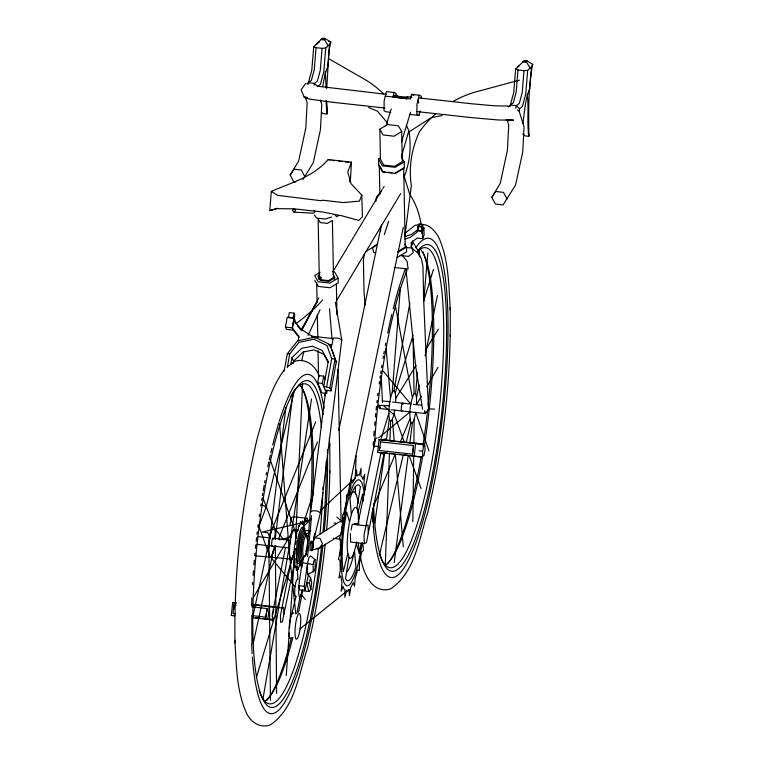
<?xml version="1.0" encoding="UTF-8"?>
<svg xmlns="http://www.w3.org/2000/svg" width="764" height="764" viewBox="0 0 764 764"><rect width="100%" height="100%" fill="white"/><g stroke="black" fill="none" stroke-linecap="round" stroke-linejoin="round"><path stroke-width="1.15" d="M326.018 100.752L326.925 114.027L323.105 113.607L321.558 112.222M326.123 87.764L325.283 71.826M396.124 95.653L396.153 93.409L394.062 92.434L386.403 91.585L384.168 100.714L384.025 110.828L386.116 111.802L390.805 112.327M412.846 521.592L413.706 456.079M413.878 442.977L414.193 419.149L415.702 412.388L428.929 450.913M421.279 98.432L421.308 96.188L419.207 95.213L411.557 94.364L410.44 98.928L385.285 96.149M326.715 88.357L329.017 50.796L330.764 41.982L324.595 38.353L322.427 38.21L320.995 39.575L323.764 39.881L325.197 38.515M329.389 437.81C330.716 468.58 329.236 499.408 326.658 530.082M355.308 477.72L356.11 455.946M385.285 565.054L389.439 453.253M389.926 440.169L390.624 421.145M420.553 224.635C428.652 223.499 434.009 230.117 438.106 236.105C448.544 258.261 448.649 283.444 450.158 307.424C451.381 375.382 444.037 443.54 428.451 509.703L427.878 512.205C419.044 538.515 415.435 572.179 390.557 588.939C371.17 594.64 362.327 570.679 360.331 555.762M295.888 534.294L302.573 383.719M319.342 41.991L313.708 46.709L311.779 70.288L308.379 82.961M313.708 46.709L316.048 47.664L314.291 69.572L311.368 80.459L306.937 83.925M328.768 41.332L330.764 41.982L329.58 44.388L325.731 48.036L322.064 48.333L320.297 70.24L317.385 81.118L314.396 83.381L314.042 85.138M325.731 48.036L323.812 71.615L320.412 84.288L317.518 86.475L314.396 83.381L308.379 82.713L308.026 84.479M519.482 65.379L515.633 69.027L513.714 92.606L510.314 105.279L508.872 106.368M515.633 69.027L517.982 69.982L516.216 91.9L513.303 102.777L508.146 106.855M527.131 60.843L525.689 62.199L522.929 61.894L524.362 60.537L526.53 60.671L532.699 64.31L531.515 66.707L527.666 70.355L523.999 70.651L522.232 92.559L519.31 103.446L516.33 105.699L515.795 108.345M527.666 70.355L525.747 93.934L522.347 106.607L519.453 108.794L519.033 110.875L524.056 126.824L522.719 152.036L515.538 185.069L503.084 204.914L495.425 204.064L491.777 197.36L500.229 183.379L507.401 150.346L508.748 125.134L507 119.537M522.71 133.853L525.04 135.925L528.86 136.345C528.64 112.403 528.039 87.984 532.699 64.31M351.45 162.149L347.735 172.081L351.115 183.723L361.802 195.154L362.442 216.699L358.765 220.433L342.253 215.887L322.503 211.972L294.111 208.83L276.96 208.667L269.787 210.597L271.306 191.382C291.285 182.72 313.402 176.723 328.167 159.581L351.45 162.149L350.542 178.404L349.616 181.708M301.799 567.49L303.556 556.717L305.123 555.304M307.586 563.345L307.109 570.46L307.873 574.499L314.281 570.956L315.236 566.984L315.045 559.62L310.585 555.915L309.028 557.319L307.586 563.345L304.234 586.313L305.017 590.457L299.555 589.846L298.772 585.711L302.124 562.743L313.068 564.52L313.259 571.883M286.261 675.548L289.203 633.022M289.527 628.294L294.522 556.24M294.684 553.881L294.847 551.512M295.916 536.156L295.162 529.777L293.615 529.681L253.447 597.333M392.218 392.706L400.403 287.484M421.327 396.258L416.561 404.528L416.523 397.672L415.616 393.651L417.469 372.345M423.657 301.35L427.888 252.827M326.925 114.027L327.288 108.459L326.581 100.934M329.58 44.388L327.775 66.478M531.515 66.707L529.71 88.796M234.844 615.832L231.301 615.44L232.695 602.624L236.114 602.844M235.293 613.779L232.944 613.511L233.88 604.897L233.851 609.233M267.18 608.555L265.805 617.15L267.18 608.555L251.929 606.874M252.531 617.78L267.868 619.48L269.262 606.664L273.951 606.969M295.744 544.025L296.107 540.654M325.178 544.063C321.701 578.319 316.009 612.346 308.007 645.828L307.434 648.33C298.59 674.641 294.99 708.304 270.103 725.065C260.486 728.302 251.576 722.658 247.049 714.264C236.611 692.098 236.506 666.924 234.997 642.944L234.978 640.308M417.583 456.452L422.186 456.977L377.636 452.422L379.03 439.606L417.44 443.368M380.224 441.878L413.525 445.536L412.589 454.16L379.278 450.493L380.653 441.907M380.071 447.293L379.278 450.493M406.2 442.518L410.879 422.893C408.807 413.228 410.039 402.561 414.069 393.546L413.104 338.748M414.212 456.461L415.606 443.645L423.581 444.161L416.027 443.254M310.833 542.44L310.977 541.218L312.123 541.218L313.125 542.421L312.982 543.634L314.835 533.396L313.125 542.421L320.402 512.749L341.766 339.97L335.329 302.152M275.25 538.725L292.918 393.279M375.898 201.39L376.442 196.883L381.542 191.134M268.422 549.507L285.889 407.346M325.454 392.486L310.681 512.014L312.762 510.705L317.623 511.078L320.402 512.749M331.022 347.515L331.309 345.147M404.777 236.859L411.347 185.518A87.344 76.677 -60.2 0 1 419.417 131.895A99.53 94.946 -27.1 0 1 435.318 114.103M394.205 562.476L408.1 456.089M409.8 443.091L412.426 422.998L414.193 419.149M374.752 523.617L384.598 453.1M386.403 440.169L389.353 419.016M311.521 398.923L290.339 540.282L262.892 699.28M362.89 544.379L363.435 550.376L361.592 552.372L359.452 562.982L359.338 570.651L357.781 569.724L355.241 577.937L354.486 586.36L353.379 582.607L350.743 587.449L349.434 595.605L348.928 589.493L347.63 590.973L346.512 590.371L344.812 597.286L344.965 589.541L343.857 588.948L343.065 586.351L341.174 591.183L341.966 582.741L340.801 575.875L338.958 578.033L340.286 569.925L340.009 560.193L338.423 559.439C340.104 552.448 341.709 544.617 339.646 537.627C342.53 530.665 343.208 522.71 342.463 515.232L344.306 513.236L346.445 502.636L346.56 494.967L348.117 495.893L350.657 487.68L351.411 479.257L352.519 483.001L355.155 478.159L356.463 470.003L356.969 476.115L358.268 474.645L359.386 475.237L361.086 468.332L360.933 476.067L362.041 476.669L362.833 479.257L364.724 474.434L363.931 482.867L365.096 489.743M341.766 339.97L338.987 338.299L334.126 337.927L333.085 338.576L332.044 345.013L328.501 344.621M358.612 524.123A25.594 5.004 -83.7 0 0 358.087 512.147L356.922 508.308L360.407 486.744A48.132 9.416 -83.7 0 0 349.979 498.539L351.364 514.583L349.587 521.755A25.594 5.004 -83.7 0 0 347.811 553.461L348.976 557.3L345.49 578.864A48.132 9.416 -83.7 0 0 355.919 567.069L354.525 551.025L356.31 543.853A25.594 5.004 -83.7 0 0 356.702 541.829M304.292 531.41L304.798 528.316L304.091 529.137L303.948 523.292L303.232 525.135L302.506 523.923L302.563 520.962L301.914 523.598L300.987 523.942L300.796 521.602L299.287 526.568L298.867 525.135L297.607 531.486L297.015 531.133L294.379 547.425L294.111 562.848L294.818 562.027L294.961 567.872L295.678 566.029L296.403 567.241L296.346 570.202L296.995 567.566L297.922 567.232L298.113 569.562L299.622 564.596L300.042 566.029L300.835 561.53M298.991 337.287L293.271 330.143L286.443 329.389L285.469 327.107L287.245 317.232L294.073 317.986L295.047 320.269L294.703 322.179L296.126 323.965M294.064 313.135L293.156 318.168L288.42 317.643L289.327 312.61L294.064 313.135L294.78 314.825L293.882 319.858M284.17 371.199L287.293 353.847L297.502 340.925L314.653 337.153L329.809 344.497L336.255 361.945L331.051 390.862L325.263 390.223M293.271 330.143L292.297 327.861L294.073 317.986M293.729 319.896L292.488 328.319L298.925 336.361L298.132 340.811M287.283 367.56L289.718 353.99L298.829 342.463L313.794 339.168L327.011 345.576L331.691 358.631L326.61 386.899L329.857 388.045L331.051 390.862M290.807 364.38L292.039 357.552L301.732 348.25L312.514 346.264L322.188 350.504L328.214 361.553L323.707 386.574L326.61 386.899M293.175 363.473L293.586 361.2L292.039 357.552M327.173 390.299L326.62 393.412L321.921 392.897L317.662 382.869L318.97 375.611L323.659 376.136L324.939 379.145M326.62 393.412L322.351 383.385L323.659 376.136M329.857 388.045L335.062 359.128L331.691 358.631M393.938 390.767L409.876 302.964M419.016 252.626L419.656 249.112M364.552 253.428L363.406 259.741L364.046 292.201L365.125 305.123M322.675 86.504L325.034 74.299L327.813 66.373M272.462 621.504L272.261 614.59L285.469 547.75M286.844 540.778L287.531 537.283M291.838 557.959L280.464 615.497L280.665 622.412L282.374 621.791L295.372 558.637M350.38 533.539L350.628 542.048L364.294 543.557L366.414 542.793L384.091 453.281L382.382 453.902M509.96 106.798L510.314 105.04L516.33 105.699L519.453 108.794M522.929 123.415C524.658 111.764 524.964 99.673 529.739 88.7M289.833 525.661L291.466 517.543L293.577 516.779L307.252 518.288L307.309 520.418M272.786 614.399L273.846 609.185M304.435 522.538L305.132 519.052L307.252 518.288M351.087 530.063L352.252 524.266L365.927 525.775L368.038 525.011L368.286 533.52M357.724 524.868L375.496 438.546L377.215 437.925M422.626 451.209L423.676 445.995L424.86 445.565L425.004 450.349L423.953 455.564L422.759 455.993L422.626 451.209L419.102 450.817M416.523 397.672L419.14 384.903M425.08 355.89L437.447 295.534M380.988 452.785L364.056 535.048L364.294 543.557M338.719 430.524L381.408 224.979M343.132 517.037L342.157 521.707L336.905 517.123M343.619 514.697L403.277 227.395M252.426 618.649L271.764 528.831M253.19 643.632L273.588 549.841M305.017 590.457L308.656 573.802M303.384 590.878L308.857 591.479L310.872 589.359L309.372 583.209L310.556 577.785L308.398 574.948M310.872 589.359L311.683 582.397L310.556 577.785M395.208 97.811L395.704 95.557L397.251 95.538L394.883 95.28M406.314 99.043L406.811 96.789L411.872 97.152M313.068 564.52L314.014 560.547L315.045 559.62M379.536 554.511L403.182 455.22M258.433 527.637L266.159 507.095L294.675 389.535M301.665 360.723L303.9 351.507M392.944 96.999L394.062 92.434M393.489 97.515L394.023 95.347L395.513 96.044M419.207 95.213L416.972 104.343L416.829 114.457L418.93 115.431L420.047 110.866M347.811 553.461L343.284 571.644A48.132 9.416 -83.7 0 1 346.627 512.033L349.587 521.755M358.087 512.147L362.613 493.964A48.132 9.416 -83.7 0 1 363.416 501.089M291.055 616.443L296.136 596.149A8.643 1.69 -83.7 0 1 294.914 587.707A8.643 1.69 -83.7 0 1 297.941 579.551L296.785 560.26M311.11 549.937L312.333 549.994L313.288 546.174L313.02 542.287M401.425 156.754L408.415 132.239L431.44 117.637L442.012 115.603M256.437 677.353L293.195 555.361M293.882 553.079L295.257 548.523L293.739 555.275L291.972 559.124L290.425 559.019L289.518 555.008L279.605 423.934M386.021 126.022L391.225 108.927M401.549 141.875L410.564 112.241M381.16 438.374L388.866 413.381M395.208 392.897L413.104 335.119M423.638 301.121L433.465 269.406M294.522 551.236L291.972 559.124L255.128 555.8M303.26 524.19L313.46 492.637M384.292 234.586L388.675 221.188M361.802 195.154L359.405 201.123L343.275 202.584L323.162 200.254L320.374 200.645L277.437 195.307L271.306 191.382M271.888 555.332L275.871 545.439M278.526 538.84L317.452 442.098M417.918 226.707L419.006 224.024L422.788 224.444L422.884 228.159L421.804 230.843L418.013 230.422L417.918 226.707L421.709 227.128L422.788 224.444M404.844 239.113L410.344 237.317L417.029 232.208L418.462 227.175M413.009 249.742L411.252 246.791L412.417 243.897L412.34 240.822M411.252 246.791L411.147 242.694L417.182 238.072L422.635 238.674L422.444 231.397L423.905 227.777L421.728 227.538M422.635 238.674L424.096 235.054L423.905 227.777M418.767 254.937L419.493 253.151L413.057 242.312M270.074 534.322L315.704 421.938M373.405 506.694L395.341 453.997M400.365 441.926L409.962 418.873M308.035 335.453L320.04 309.754M318.865 297.855L301.293 330.85L317.413 301.178M301.102 330.01L317.337 301.197M426.694 386.956L438.03 367.312M332.856 271.822L382.248 189.3M336.685 300.491L400.708 193.512M295.754 181.994L293.662 181.765L290.186 175.071L298.638 161.089L305.81 128.056L307.157 102.844L305.409 97.248M302.897 179.626L313.259 162.713L320.441 129.679L321.778 104.467L320.383 99.989M395.695 398.531L416.113 365.345M425.395 350.265L438.393 329.15M290.186 175.071L294.016 169.197L301.322 170L304.807 176.694M284.561 369.404C269.702 389.525 263.962 414.499 257.277 438.164L256.704 440.666C241.118 506.828 233.774 574.977 234.997 642.944M382.888 188.355L384.177 186.473M491.777 197.36L495.779 191.497L503.428 192.347L507.086 199.051M305.705 83.496L301.111 89.76L304.129 97.047L306.249 98.613M311.359 542.058L310.385 543.252L310.003 550.701M294.054 212.182L295.668 210.492L294.054 208.82L292.44 210.511L294.054 212.182L313.756 213.175L315.207 211.475L314.071 210.358M316.105 44.427L321.548 39.05L324.308 39.356L328.138 45.754M518.04 66.745L523.483 61.368L526.243 61.674L530.073 68.072M293.586 361.2L303.279 351.889L314.061 349.912L323.735 354.152L328.119 362.184M302.047 527.781L311.626 518.832M320.336 510.696L355.155 478.159M307.873 574.499L309.43 573.096M405.016 233.268L415.053 225.304L419.503 224.559M378.629 437.82L409.934 412.016M300.032 628.867L348.928 589.493M417.364 229.954L411.519 234.424L404.92 236.582M287.866 366.529L294.598 361.429C305.915 357.447 316.115 366.376 319.495 376.633M338.538 215.61L336.542 216.88L335.272 214.875M341.537 534.179L319.161 548.437L312.333 549.994M365.727 251.767L377.282 244.26L372.565 248.08L373.825 252.559L375.821 252.779M379.832 129.192L387.463 124.608L398.397 125.812L401.702 131.609L402.294 161.71L394.663 166.294L383.729 165.091L380.424 159.294L379.832 129.192L383.127 134.98L394.071 136.193L401.702 131.609M401.425 157.069L404.185 161.92L404.309 168.042L395.36 173.418L382.525 171.995L378.648 165.205L378.533 159.084L380.52 157.89M404.185 161.92L395.236 167.297L382.401 165.883L378.533 159.084M395.169 173.084L403.678 167.965L405.245 247.001L397.681 251.547M320.116 272.251L314.663 275.527L318.206 281.744L329.943 283.043L338.127 278.125L334.584 271.908L332.235 271.65M319.81 274.677L317.814 275.88L320.402 280.417L328.988 281.372L334.976 277.771L332.903 274.133M318.397 278.048L320.212 276.95M318.607 279.261L321.548 277.494M398.054 252.216L406.505 247.135L404.767 244.079M397.204 257.487L406.601 251.843L406.505 247.135M383.7 439.453L385.419 438.832M305.18 520.647L309.248 520.284M331.643 216.986L325.13 219.029L316.544 218.084L314.491 215.085M269.787 210.597L277.561 208.238M519.463 80.172L477.299 91.508A99.53 94.946 -27.1 0 0 453.004 101.478M309.315 521.077L262.243 532.03L267.811 532.737L270.103 538.095M279.443 539.804L290.931 537.13M304.702 533.931L309.296 532.861M507.774 106.024L495.082 105.852L472.84 103.894L418.911 97.935M377.836 405.312L389.296 405.76M287.293 353.847L289.718 353.99M414.069 393.546L415.616 393.651M410.879 422.893L412.426 422.998M382.191 439.911L390.834 440.475M414.355 443.464L420.945 443.894M413.525 445.536L412.589 454.16M377.636 452.422L387.014 453.033M380.797 452.727L387.281 453.147M412.961 456.28L419.551 456.71M268.021 606.482L274.496 606.902M231.301 615.44L234.72 615.66M266.626 619.298L273.101 619.719M267.868 619.48L272.557 619.785M298.227 530.006L293.615 529.681C289.737 537.445 289.403 546.47 289.518 555.008L295.783 613.979M303.996 530.407L310.91 530.904M428.537 408.711L434.487 409.17M342.979 522.07L339.522 521.745L314.233 537.866L320.001 538.41L322.465 543.701L319.161 548.437L316.859 548.227M316.048 47.664L322.064 48.333M517.982 69.982L523.999 70.651M386.594 94.364L317.604 86.236M393.842 95.796L407.966 97.362M397.318 97.62L407.155 98.709M384.932 108.049L331.232 102.109L309.191 99.062L304.129 97.047L307.395 97.496M417.163 111.611L471.378 117.608L498.529 119.996L513.542 120.196L506.198 119.576L508.012 120.922M409.552 114.399L418.93 115.431M338.824 161.242L342.138 161.605M345.443 161.978L348.756 162.34M382.965 171.738L385.19 171.976M387.405 172.225L391.837 172.712M416.991 230.795L422.444 231.397M406.066 247.441L412.044 248.099L418.911 254.02L421.336 258.633L422.969 266.321L423.619 298.781L428.499 409.962L426.293 412.293L424.326 412.073M400.326 255.491L408.587 256.398L413.305 252.578L412.044 248.099M394.329 267.495L408.119 269.023L407.136 261.403L402.599 255.739M285.469 327.107L292.297 327.861M311.827 336.227L333.085 338.576M329.303 345.996L331.671 346.254M317.662 382.869L322.351 383.385M382.286 400.899L390.27 401.788M392.553 402.036L411.003 404.08M413.343 404.337L421.527 405.245M377.445 406.887L380.405 407.212M379.899 408.53L389.019 409.542M391.292 409.791L424.946 413.515M379.03 439.606L415.606 443.645M373.978 446.081L378.667 446.606M390.585 453.415L394.014 453.797M397.452 454.169L400.957 454.513M404.328 454.933L407.919 455.287M411.194 455.688L414.881 456.051M354.372 523.493L358.746 523.98M333.954 523.015L336.313 523.283M306.211 535.363L308.56 535.621M333.266 538.353L340.324 539.136M258.127 536.624L269.692 537.904M273.168 538.286L290.807 540.234M256.866 544.379L289.546 547.989M298.772 585.711L304.234 586.313M251.958 604.267L275.174 606.836M273.779 607.055L281.983 607.963L283.702 607.342L283.902 614.256M232.695 602.624L236.238 603.016M251.929 604.706L269.262 606.664M233.88 604.897L236.229 605.155M252.158 615.622L266.244 617.178M255.797 617.704L259.846 618.114M262.673 618.468L266.817 618.878M269.539 619.232L272.977 619.604M328.167 159.581L330.249 159.972M332.33 160.364L334.412 160.755M309.372 583.209L306.708 582.703L308.857 591.479M368.525 107.476L377.426 111.191L387.787 123.233M411.557 94.364L413.649 95.347M517.323 110.054L519.033 110.875M329.551 59.181L364.036 78.988A99.53 81.366 70.5 0 1 383.623 93.876M262.94 505.195L266.159 507.095M301.303 559.678L301.895 560.031M315.083 338.146L301.054 329.265L293.92 320.355M384.311 406.362L393.641 414.48M382.735 370.578L410.793 404.156M268.909 555.141L294.942 586.838M300.901 594.077L305.361 599.511M297.549 325.741L300.405 329.303M273.483 526.893L283.845 539.89M293.471 551.961L294.952 553.814M300.873 561.244L302.353 563.106M379.813 166.199L382.439 170.811M318.674 219.765L320.288 222.601L327.412 223.384L332.378 220.395L333.515 277.609L328.549 280.598L321.424 279.805L319.276 276.033L318.139 218.829M333.352 277.399L334.346 279.137M314.749 280.235L318.301 286.452L330.029 287.741L338.223 282.823L338.127 278.125M528.201 132.907L529.003 134.684M263.045 498.176L274.753 529.022M258.48 525.288L270.179 557.271M394.043 413.716L404.118 441.63M409.351 456.146L421.04 488.53M331.003 347.314L336.255 361.945M270.322 460.081L296.079 533.797L296.098 538.372M403.698 174.822L409.657 194.132A61.158 49.135 76.3 0 1 421.843 233.631M356.31 543.853L359.271 553.575A48.132 9.416 -83.7 0 0 361.057 543.443M324.566 393.47L325.082 395.742M395.351 305.428L412.302 397.395M418.089 99.778L418.682 103.102M422.587 409.303L415.721 366.615L405.942 269.071M528.86 136.345C526.807 122.364 529.07 108.163 527.217 94.144M358.326 543.319L359.3 551.216M386.106 348.317L390.519 398.187M392.343 419.207L394.272 441.659M395.38 454.656L403.287 546.833M329.513 308.694L332.044 339.235M372.517 508.404L373.692 529.548M381.236 376.776L382.497 402.542M272.872 617.274L272.929 619.184M421.709 227.128L421.804 230.843M419.006 224.024L419.054 225.877M419.493 253.151L419.579 256.704M379.278 165.272L379.87 194.763M380.501 226.612L380.596 231.33M336.351 283.807L336.962 314.758M338.051 369.432L341.069 521.583M316.697 282.823L317.07 301.885M317.327 314.959L317.776 337.545M318.034 350.619L318.531 375.582M268.842 541.886L270.456 700.273M275.241 534.657L275.288 539.432M275.336 545.391L276.606 693.33M450.282 334.565L450.302 336.523M329.838 470.691L329.847 472.649M450.158 307.424L450.177 310.05M329.704 443.55L329.723 446.176M355.356 486.754L355.384 493.831M251.814 615.717L251.939 642.19M322.599 299.994A90.553 16.101 -31.5 0 1 296.47 323.382M406.295 125.296A99.53 81.366 70.5 0 1 408.807 130.72A87.344 85.53 26.1 0 1 404.07 177.047M302.019 590.591A8.643 1.69 -83.7 0 1 299.383 596.665A8.643 1.69 -83.7 0 1 299.077 587.019M291.16 638.064A12.902 2.521 -83.7 0 1 289.327 625.468A12.902 2.521 -83.7 0 1 293.853 613.282M350.752 494.193A40.721 7.974 -83.7 0 1 358.029 503.581M358.383 509.607A40.721 7.974 -83.7 0 1 358.287 519.988M354.171 552.458A40.721 7.974 -83.7 0 1 346.378 572.37M340.295 555.208A40.721 7.974 -83.7 0 1 340.247 551.942M340.343 546.05A40.721 7.974 -83.7 0 1 340.648 540.11M341.136 534.237A40.721 7.974 -83.7 0 1 343.37 518.049M343.991 514.831A40.721 7.974 -83.7 0 1 345.634 507.621M300.835 560.528A18.059 3.534 -83.7 0 1 296.48 557.453A18.059 3.534 -83.7 0 1 299.077 533.578A18.059 3.534 -83.7 0 1 304.034 531.114M301.111 560.852A16.617 3.257 -83.7 0 1 298.294 544.14A16.617 3.257 -83.7 0 1 304.702 532.384M303.069 558.608A13.905 2.722 -83.7 0 1 300.701 544.627A13.905 2.722 -83.7 0 1 306.077 534.781M303.088 558.646A12.644 2.473 -83.7 0 1 302.573 540.654A12.644 2.473 -83.7 0 1 307.052 539.031M306.268 549.517A12.644 2.473 -83.7 0 1 305.906 551.57M302.888 557.987A15.356 3.008 -83.7 0 1 299.011 556.345A15.356 3.008 -83.7 0 1 301.121 535.831A15.356 3.008 -83.7 0 1 305.409 533.511M362.203 542.669A53.289 10.429 -83.7 0 1 343.819 581.977A53.289 10.429 -83.7 0 1 347.209 503.982A53.289 10.429 -83.7 0 1 364.294 494.738M354.525 551.025A25.594 5.004 -83.7 0 1 348.976 557.3M351.364 514.583A25.594 5.004 -83.7 0 1 356.922 508.308M274.286 546.203A15.28 2.989 -83.7 0 1 268.766 554.416A15.28 2.989 -83.7 0 1 271.468 529.528A15.28 2.989 -83.7 0 1 275.145 538.343M301.188 385.963A164.365 32.164 -83.7 0 1 306.144 555.247M300.08 596.216A164.365 32.164 -83.7 0 1 296.852 613.406M291.37 637.892A164.365 32.164 -83.7 0 1 267.008 700.101M299.163 384.645A160.984 31.505 -83.7 0 1 312.409 500.907M311.473 515.767A160.984 31.505 -83.7 0 1 307.5 556.373M302.697 589.579A160.984 31.505 -83.7 0 1 298.543 612.184M292.87 637.348A160.984 31.505 -83.7 0 1 264.43 701.514M279.299 421.327A170.668 33.396 -83.7 0 1 324.051 408.348M327.403 449.604A170.668 33.396 -83.7 0 1 324.299 531.4M322.886 545.601A170.668 33.396 -83.7 0 1 284.418 702.842A170.668 33.396 -83.7 0 1 252.397 657.069M252.177 653.707A170.668 33.396 -83.7 0 1 251.662 643.202M251.604 605.823A170.668 33.396 -83.7 0 1 251.891 597.677M252.521 584.708A170.668 33.396 -83.7 0 1 252.655 582.407M253.104 575.454A170.668 33.396 -83.7 0 1 253.447 570.775M253.906 564.892A170.668 33.396 -83.7 0 1 254.297 560.184M254.727 555.485A170.668 33.396 -83.7 0 1 254.947 553.126M255.415 548.39A170.668 33.396 -83.7 0 1 255.778 544.827M256.16 541.265A170.668 33.396 -83.7 0 1 256.561 537.713M256.971 534.151A170.668 33.396 -83.7 0 1 257.258 531.792M257.831 527.084A170.668 33.396 -83.7 0 1 258.137 524.734M259.235 516.531A170.668 33.396 -83.7 0 1 259.559 514.191M260.753 506.045A170.668 33.396 -83.7 0 1 261.107 503.743M261.651 500.305A170.668 33.396 -83.7 0 1 262.014 498.023M262.396 495.664A170.668 33.396 -83.7 0 1 262.787 493.305M263.188 490.956A170.668 33.396 -83.7 0 1 264.21 485.121M264.63 482.81A170.668 33.396 -83.7 0 1 265.06 480.508M266.139 474.826A170.668 33.396 -83.7 0 1 266.579 472.582M267.763 466.756A170.668 33.396 -83.7 0 1 268.766 462M269.281 459.651A170.668 33.396 -83.7 0 1 270.322 455.01M270.848 452.727A170.668 33.396 -83.7 0 1 271.908 448.239M272.719 444.944A170.668 33.396 -83.7 0 1 278.917 422.53M321.587 546.117A164.365 32.164 -83.7 0 1 265.251 703.243A164.365 32.164 -83.7 0 1 267.639 474.167A164.365 32.164 -83.7 0 1 322.962 414.565M326.152 461.189A164.365 32.164 -83.7 0 1 323.019 531.868M290.435 396.764A160.984 31.505 -83.7 0 1 321.424 427.191M322.991 486.983A160.984 31.505 -83.7 0 1 322.914 489.266M322.79 492.713A160.984 31.505 -83.7 0 1 319.982 534.198M318.54 548.17A160.984 31.505 -83.7 0 1 259.091 690.551M394.74 410.077A15.28 2.989 -83.7 0 1 389.21 418.29A15.28 2.989 -83.7 0 1 391.922 393.403A15.28 2.989 -83.7 0 1 395.59 402.208M419.608 248.51A160.984 31.505 -83.7 0 1 424.431 445.479M422.75 455.764A160.984 31.505 -83.7 0 1 384.884 565.379M422.53 251.576A164.365 32.164 -83.7 0 1 428.203 404.844M427.697 409.609A164.365 32.164 -83.7 0 1 422.855 446.061M421.145 456.557A164.365 32.164 -83.7 0 1 387.463 563.975M417.516 251.031A164.365 32.164 -83.7 0 1 446.462 344.612A164.365 32.164 -83.7 0 1 410.612 550.386A164.365 32.164 -83.7 0 1 373.52 503.591M374.341 447.026A164.365 32.164 -83.7 0 1 407.021 270.446M417.316 251.623A160.984 31.505 -83.7 0 1 437.552 424.096A160.984 31.505 -83.7 0 1 379.116 553.165M415.845 247.727A170.668 33.396 -83.7 0 1 448.038 329.294A170.668 33.396 -83.7 0 1 415.024 545.286A170.668 33.396 -83.7 0 1 373.271 526.339M372.928 522.041A170.668 33.396 -83.7 0 1 372.316 511.813M373.176 445.125A170.668 33.396 -83.7 0 1 373.405 441.649M373.806 435.814A170.668 33.396 -83.7 0 1 374.169 431.125M374.647 425.233A170.668 33.396 -83.7 0 1 374.962 421.709M375.401 417.001A170.668 33.396 -83.7 0 1 375.745 413.448M376.108 409.896A170.668 33.396 -83.7 0 1 376.49 406.333M376.881 402.771A170.668 33.396 -83.7 0 1 377.149 400.393M377.702 395.666A170.668 33.396 -83.7 0 1 377.989 393.307M379.202 383.92A170.668 33.396 -83.7 0 1 379.517 381.57M380.014 378.056A170.668 33.396 -83.7 0 1 380.348 375.726M380.682 373.395A170.668 33.396 -83.7 0 1 381.026 371.075M381.561 367.608A170.668 33.396 -83.7 0 1 381.914 365.316M383.041 358.354A170.668 33.396 -83.7 0 1 383.442 356.005M383.843 353.656A170.668 33.396 -83.7 0 1 384.254 351.325M385.295 345.529A170.668 33.396 -83.7 0 1 385.724 343.237M387.72 333.028A170.668 33.396 -83.7 0 1 391.827 314.338M393.173 308.809A170.668 33.396 -83.7 0 1 405.512 268.661M380.3 408.559A4.049 0.793 -83.7 0 1 379.641 405.646M425.825 412.522A4.049 0.793 -83.7 0 1 424.698 410.631M401.969 410.956A4.049 0.793 -83.7 0 1 401.53 405.961A4.049 0.793 -83.7 0 1 403.048 404.242M272.318 546.059A4.049 0.793 -83.7 0 1 271.888 541.065A4.049 0.793 -83.7 0 1 273.407 539.346M312.027 543.433L311.645 550.873L312.619 549.688L313.001 542.239L312.027 543.433M298.667 635.476A12.902 2.521 -83.7 0 0 299.87 613.95A12.902 2.521 -83.7 0 0 295.066 629.46A12.902 2.521 -83.7 0 0 298.667 635.476M305.877 554.062A11.021 2.158 -83.7 0 0 306.908 535.669A11.021 2.158 -83.7 0 0 302.811 548.915A11.021 2.158 -83.7 0 0 305.877 554.062"/></g></svg>
